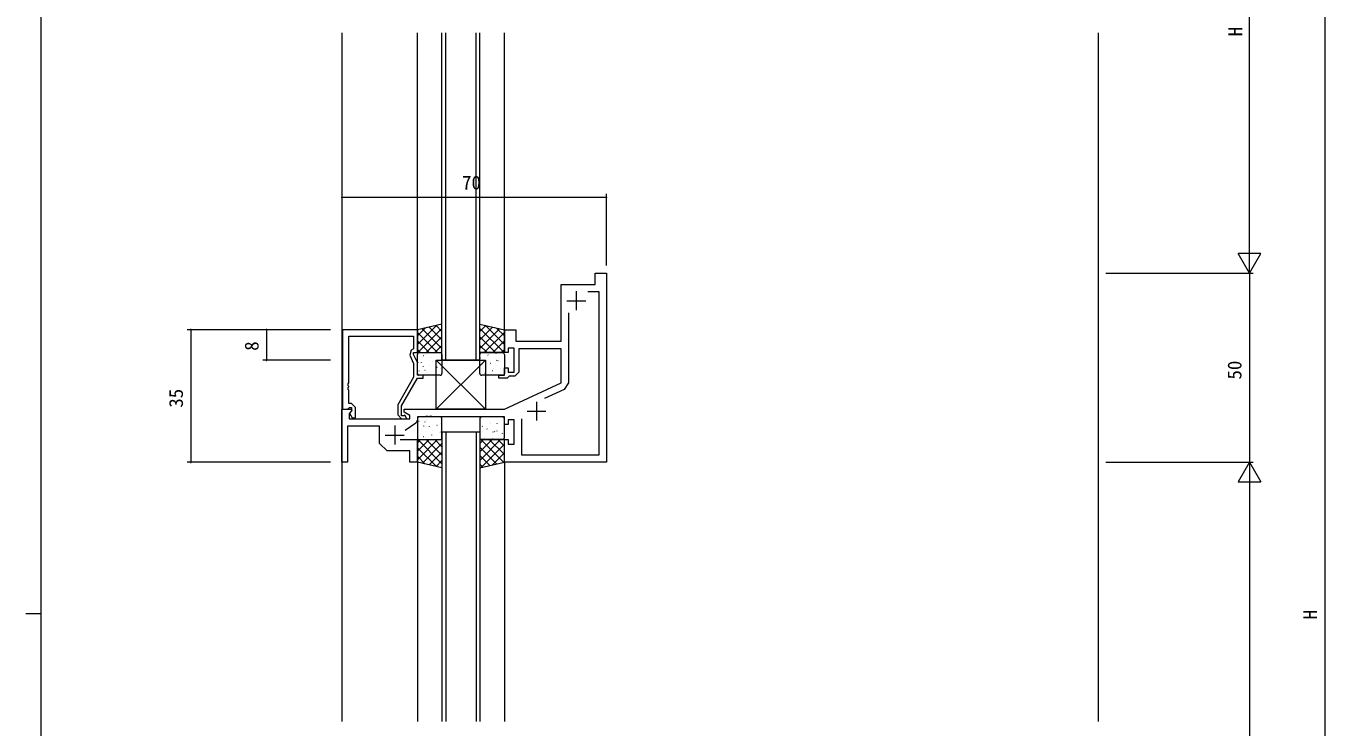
# Model space of a CAD drawing. Units: millimetres, scale not verified. Extents: x -594 to 539, y -420 to 386.
# Drawn here: x -594 to -250.5, y -23 to 162.3 of the extents above; entities that cross this region are included whole.
import ezdxf
from ezdxf.enums import TextEntityAlignment as Align

# ---------------------------------------------------------------- set-up
doc = ezdxf.new("R2010")
doc.units = ezdxf.units.MM
doc.header["$LTSCALE"] = 2
for name, color, linetype, lineweight in [('0-1_USER1', 7, 'Continuous', 9), ('0-3_YKK_11', 7, 'Continuous', 9), ('0-4_YKK_12', 2, 'Continuous', 9), ('0-6_YKK_13', 4, 'Continuous', 9), ('0-7_YKK_D', 6, 'Continuous', 9)]:
    doc.layers.add(name, color=color, linetype=linetype, lineweight=lineweight)
doc.styles.add('ＭＳ ゴシック', font='')
doc.styles.get('ＭＳ ゴシック').set_extended_font_data('MS Gothic')

msp = doc.modelspace()

# ---------------------------------------------------------------- linework, layer by layer
at = {"layer": '0-1_USER1'}
for p, q in [((-590, -368), (-590, 382)), ((-594, 7), (-590, 7))]:
    msp.add_line(p, q, dxfattribs=at)
at = {"layer": '0-3_YKK_11'}
for p, q in [((-450.993, 89.695), (-445.993, 89.695)), ((-448.493, 92.195), (-448.493, 87.195)), ((-458.993, 62.995), (-458.993, 57.995)), ((-462.963, 58.495), (-462.963, 48.925)), ((-461.493, 60.495), (-456.493, 60.495)), ((-496.493, 56.695), (-496.493, 51.695)), ((-498.993, 54.195), (-493.993, 54.195))]:
    msp.add_line(p, q, dxfattribs=at)
for points in [[(-467.493, 75.995), (-467.493, 81.995), (-464.493, 81.995), (-464.493, 78.995), (-452.493, 78.995), (-452.493, 93.995), (-443.493, 93.995), (-443.493, 96.995), (-440.493, 96.995), (-440.493, 46.995), (-467.493, 46.995), (-467.493, 52.995), (-466.493, 52.995), (-466.493, 51.795), (-464.893, 51.795), (-464.893, 58.195), (-466.493, 58.195), (-466.493, 56.995), (-467.493, 56.995), (-467.493, 58.995), (-486.535, 58.995), (-486.718, 59.115), (-487.268, 59.115), (-487.451, 58.995), (-487.535, 58.995), (-487.718, 59.115), (-488.268, 59.115), (-488.451, 58.995), (-490.493, 58.995), (-490.493, 58.176), (-490.919, 57.357), (-493.715, 55.399)], [(-462.963, 58.495), (-462.963, 48.925), (-442.423, 48.925), (-442.423, 92.065), (-445.417, 92.065)], [(-450.563, 86.455), (-450.563, 68.034), (-451.718, 66.221), (-456.87, 63.819)], [(-510.293, 81.995), (-510.293, 60.995), (-508.963, 60.995), (-508.663, 61.295), (-508.463, 61.495), (-507.893, 61.495), (-507.893, 60.568), (-508.467, 59.995), (-507.716, 58.695), (-506.893, 58.695), (-506.893, 61.495), (-507.893, 62.495), (-508.663, 62.495), (-508.663, 66.036), (-508.783, 66.22), (-508.783, 66.77), (-508.663, 66.953), (-508.663, 67.036), (-508.783, 67.22), (-508.783, 67.77), (-508.663, 67.953), (-508.663, 80.365), (-491.493, 80.365), (-491.493, 76.995), (-492.12, 76.633), (-492.526, 75.344), (-491.493, 73.128), (-491.493, 69.463), (-495.693, 62.188), (-495.693, 59.495), (-494.693, 58.495), (-493.293, 58.495), (-493.792, 59.428), (-494.041, 59.295), (-494.693, 59.295), (-494.693, 61.92), (-490.493, 69.195), (-488.993, 69.195), (-488.993, 69.995), (-490.493, 69.995)], [(-490.493, 69.995), (-490.493, 73.35), (-491.493, 75.495), (-491.493, 75.995), (-490.493, 75.995), (-490.493, 81.995), (-510.293, 81.995)], [(-495.023, 52.995), (-490.493, 52.995), (-490.493, 46.995), (-492.493, 46.995), (-492.493, 49.995), (-498.493, 49.995), (-500.493, 51.995), (-500.493, 56.565), (-508.993, 56.565), (-508.993, 46.995), (-510.493, 46.995), (-510.493, 60.995), (-508.017, 60.995), (-507.857, 60.607), (-508.563, 59.9), (-508.563, 58.495), (-492.493, 58.495), (-492.493, 59.329), (-493.993, 60.195), (-493.993, 60.995), (-467.493, 60.995), (-452.493, 67.989), (-452.493, 76.995), (-463.693, 76.995), (-463.693, 70.795), (-464.693, 69.795), (-466.193, 69.795), (-466.493, 69.495), (-466.793, 69.195), (-468.993, 69.195), (-468.993, 69.995), (-467.493, 69.995), (-467.493, 71.995), (-466.493, 71.995), (-466.493, 70.795), (-464.893, 70.795), (-464.893, 77.195), (-466.493, 77.195), (-466.493, 75.995), (-467.493, 75.995)]]:
    msp.add_lwpolyline(points, dxfattribs=at)
at = {"layer": '0-4_YKK_12'}
for p, q in [((-510.493, 160.495), (-510.493, -21.505)), ((-510.393, 60.995), (-510.393, 160.495)), ((-490.493, 81.795), (-490.493, 160.495)), ((-483.993, 73.995), (-483.993, 160.495)), ((-482.993, 73.995), (-482.993, 160.495)), ((-474.993, 73.995), (-474.993, 160.495)), ((-473.993, 73.995), (-473.993, 160.495)), ((-467.493, 81.795), (-467.493, 160.495)), ((-310.493, 160.495), (-310.493, -21.505)), ((-473.993, 73.995), (-483.993, 73.995)), ((-483.993, 54.995), (-473.993, 54.995)), ((-483.993, 54.995), (-483.993, -21.505)), ((-482.993, 54.995), (-482.993, -21.505)), ((-474.993, 54.995), (-474.993, -21.505)), ((-473.993, 54.995), (-473.993, -21.505)), ((-490.493, 46.995), (-490.493, -21.505)), ((-467.493, 46.995), (-467.493, -21.505))]:
    msp.add_line(p, q, dxfattribs=at)
at = {"layer": '0-6_YKK_13'}
for p, q in [((-483.993, 83.495), (-490.493, 81.995)), ((-485.484, 83.151), (-490.493, 78.141)), ((-488.403, 82.477), (-490.493, 80.387)), ((-487.386, 82.712), (-483.993, 79.319)), ((-485.561, 83.133), (-483.993, 81.564)), ((-483.993, 75.995), (-483.993, 83.495)), ((-473.993, 75.995), (-473.993, 83.495)), ((-473.993, 83.495), (-467.493, 81.995)), ((-472.424, 83.133), (-473.993, 81.564)), ((-470.6, 82.712), (-473.993, 79.319)), ((-472.502, 83.151), (-467.493, 78.141)), ((-469.583, 82.477), (-467.493, 80.387)), ((-490.493, 81.995), (-490.493, 75.995)), ((-490.493, 81.329), (-485.159, 75.995)), ((-490.493, 79.084), (-487.404, 75.995)), ((-483.993, 82.396), (-490.395, 75.995)), ((-489.21, 82.291), (-483.993, 77.074)), ((-483.993, 80.151), (-488.15, 75.995)), ((-473.993, 82.396), (-467.591, 75.995)), ((-468.776, 82.291), (-473.993, 77.074)), ((-473.993, 80.151), (-469.836, 75.995)), ((-467.493, 81.329), (-472.827, 75.995)), ((-467.493, 79.084), (-470.582, 75.995)), ((-467.493, 81.995), (-467.493, 75.995)), ((-490.493, 76.839), (-489.649, 75.995)), ((-490.493, 75.995), (-483.993, 75.995)), ((-489.993, 75.995), (-484.493, 75.995)), ((-483.993, 77.906), (-485.905, 75.995)), ((-473.993, 77.906), (-472.081, 75.995)), ((-467.493, 75.995), (-473.993, 75.995)), ((-473.493, 75.995), (-467.993, 75.995)), ((-470.466, 75.9), (-470.459, 75.892)), ((-469.782, 75.806), (-469.738, 75.782)), ((-467.493, 76.839), (-468.337, 75.995)), ((-490.493, 70.495), (-490.493, 75.495)), ((-490.308, 73.322), (-490.301, 73.329)), ((-489.451, 73.315), (-489.408, 73.339)), ((-488.895, 72.328), (-488.848, 72.417)), ((-488.86, 75.205), (-488.816, 75.228)), ((-488.333, 75.527), (-488.326, 75.534)), ((-487.427, 72.581), (-487.383, 72.605)), ((-486.784, 74.772), (-486.74, 74.796)), ((-486.547, 73.507), (-486.54, 73.514)), ((-485.493, 73.993), (-472.493, 73.993)), ((-472.493, 73.993), (-485.493, 60.995)), ((-485.493, 73.993), (-472.493, 60.995)), ((-485.493, 60.995), (-485.493, 73.993)), ((-485.35, 72.148), (-485.306, 72.172)), ((-484.759, 74.038), (-484.715, 74.062)), ((-484.326, 73.982), (-484.279, 74.071)), ((-483.993, 75.495), (-483.993, 70.495)), ((-473.993, 70.495), (-473.993, 75.495)), ((-473.883, 74.64), (-473.839, 74.616)), ((-473.292, 72.75), (-473.248, 72.726)), ((-472.493, 73.993), (-472.493, 60.995)), ((-472.457, 72.503), (-472.41, 72.415)), ((-472.285, 73.917), (-472.278, 73.91)), ((-471.858, 75.374), (-471.814, 75.35)), ((-471.215, 73.182), (-471.171, 73.158)), ((-469.567, 74.028), (-469.521, 73.939)), ((-469.191, 73.916), (-469.147, 73.893)), ((-468.524, 73.732), (-468.518, 73.725)), ((-467.493, 75.495), (-467.493, 70.495)), ((-490.095, 71.123), (-490.051, 71.147)), ((-484.493, 69.995), (-489.993, 69.995)), ((-488.488, 71.339), (-488.482, 71.347)), ((-488.018, 70.691), (-487.974, 70.715)), ((-484.494, 71.785), (-484.487, 71.792)), ((-467.993, 69.995), (-473.493, 69.995)), ((-472.649, 70.558), (-472.605, 70.534)), ((-470.624, 71.293), (-470.58, 71.269)), ((-470.31, 71.712), (-470.304, 71.705)), ((-468.547, 71.725), (-468.504, 71.701)), ((-490.493, 58.495), (-490.493, 53.495)), ((-484.493, 58.995), (-489.993, 58.995)), ((-472.493, 60.995), (-485.493, 60.995)), ((-483.993, 53.495), (-483.993, 58.495)), ((-473.993, 58.495), (-473.993, 53.495)), ((-473.549, 58.431), (-473.505, 58.455)), ((-467.993, 58.995), (-473.493, 58.995)), ((-467.493, 53.495), (-467.493, 58.495)), ((-490.308, 55.667), (-490.301, 55.66)), ((-490.095, 57.866), (-490.051, 57.842)), ((-489.451, 55.675), (-489.408, 55.651)), ((-488.895, 56.661), (-488.848, 56.572)), ((-488.488, 57.65), (-488.482, 57.642)), ((-488.018, 58.299), (-487.974, 58.275)), ((-487.427, 56.409), (-487.383, 56.385)), ((-486.547, 55.482), (-486.54, 55.475)), ((-485.35, 56.841), (-485.306, 56.817)), ((-484.494, 57.204), (-484.487, 57.197)), ((-484.326, 55.007), (-484.279, 54.918)), ((-473.357, 56.486), (-473.31, 56.575)), ((-473.185, 55.072), (-473.178, 55.08)), ((-472.115, 55.807), (-472.071, 55.831)), ((-471.524, 57.697), (-471.48, 57.721)), ((-471.21, 57.277), (-471.204, 57.284)), ((-470.467, 54.962), (-470.421, 55.05)), ((-470.091, 55.073), (-470.047, 55.097)), ((-469.447, 57.264), (-469.404, 57.288)), ((-469.424, 55.257), (-469.418, 55.264)), ((-490.493, 47.66), (-485.159, 52.995)), ((-490.493, 49.905), (-487.404, 52.995)), ((-490.493, 52.995), (-483.993, 52.995)), ((-490.493, 46.995), (-490.493, 52.995)), ((-490.493, 52.15), (-489.649, 52.995)), ((-483.993, 46.593), (-490.395, 52.995)), ((-489.993, 52.995), (-484.493, 52.995)), ((-489.21, 46.699), (-483.993, 51.915)), ((-488.86, 53.785), (-488.816, 53.761)), ((-488.333, 53.462), (-488.326, 53.455)), ((-483.993, 48.838), (-488.15, 52.995)), ((-486.784, 54.217), (-486.74, 54.193)), ((-483.993, 51.083), (-485.905, 52.995)), ((-484.759, 54.951), (-484.715, 54.927)), ((-483.993, 52.995), (-483.993, 45.495)), ((-473.993, 52.995), (-473.993, 45.495)), ((-473.993, 47.493), (-468.491, 52.995)), ((-473.993, 49.738), (-470.736, 52.995)), ((-467.493, 52.995), (-473.993, 52.995)), ((-473.993, 51.983), (-472.981, 52.995)), ((-467.683, 46.951), (-473.727, 52.995)), ((-473.672, 45.569), (-467.493, 51.748)), ((-473.493, 52.995), (-467.993, 52.995)), ((-472.758, 53.615), (-472.714, 53.639)), ((-467.493, 49.005), (-471.482, 52.995)), ((-471.366, 53.089), (-471.359, 53.097)), ((-470.682, 53.183), (-470.638, 53.207)), ((-467.493, 51.25), (-469.237, 52.995)), ((-468.014, 54.64), (-467.97, 54.664)), ((-467.493, 46.995), (-467.493, 52.995)), ((-485.484, 45.839), (-490.493, 50.848)), ((-488.403, 46.512), (-490.493, 48.603)), ((-487.386, 46.278), (-483.993, 49.67)), ((-469.507, 46.53), (-473.993, 51.015)), ((-471.332, 46.109), (-473.993, 48.77)), ((-470.753, 46.242), (-467.493, 49.503)), ((-483.993, 45.495), (-490.493, 46.995)), ((-485.561, 45.857), (-483.993, 47.425)), ((-473.993, 45.495), (-467.493, 46.995)), ((-473.156, 45.688), (-473.993, 46.525)), ((-467.835, 46.916), (-467.493, 47.258))]:
    msp.add_line(p, q, dxfattribs=at)
for centre, start, end in [((-489.993, 75.495), 90, 180), ((-484.493, 75.495), 0, 90), ((-473.493, 75.495), 90, 180), ((-467.993, 75.495), 0, 90), ((-489.993, 70.495), 180, 270), ((-484.493, 70.495), 270, 0), ((-473.493, 70.495), 180, 270), ((-467.993, 70.495), 270, 0), ((-489.993, 58.495), 90, 180), ((-484.493, 58.495), 0, 90), ((-473.493, 58.495), 90, 180), ((-467.993, 58.495), 0, 90), ((-489.993, 53.495), 180, 270), ((-484.493, 53.495), 270, 0), ((-473.493, 53.495), 180, 270), ((-467.993, 53.495), 270, 0)]:
    msp.add_arc(centre, 0.5, start, end, dxfattribs=at)
at = {"layer": '0-7_YKK_D'}
for p, q in [((-270.493, 102.995), (-270.493, 220.995)), ((-250.493, -206.005), (-250.493, 219.995)), ((-440.493, 116.995), (-510.493, 116.995)), ((-440.493, 98.995), (-440.493, 117.995)), ((-270.493, 96.995), (-270.493, 107.387)), ((-270.493, 96.995), (-273.493, 102.191)), ((-308.493, 96.995), (-269.493, 96.995)), ((-307.493, 96.995), (-269.493, 96.995)), ((-270.493, 96.995), (-270.493, 46.995)), ((-513.493, 81.995), (-551.393, 81.995)), ((-550.393, 81.995), (-550.393, 46.995)), ((-513.493, 81.995), (-531.393, 81.995)), ((-530.393, 81.995), (-530.393, 73.995)), ((-513.493, 73.995), (-531.393, 73.995)), ((-513.493, 46.995), (-551.393, 46.995)), ((-308.493, 46.995), (-269.493, 46.995)), ((-308.493, 46.995), (-269.493, 46.995)), ((-270.493, 46.995), (-267.493, 41.798)), ((-270.493, 46.995), (-270.493, 36.602)), ((-270.493, 40.995), (-270.493, -207.005))]:
    msp.add_line(p, q, dxfattribs=at)
for points in [[(-270.493, 96.995), (-267.493, 102.191), (-273.493, 102.191)], [(-270.493, 46.995), (-273.493, 41.798), (-267.493, 41.798)]]:
    msp.add_lwpolyline(points, dxfattribs=at)
for centre, start, end in [((-510.493, 116.995), 0, 180), ((-510.493, 116.995), 180, 0), ((-440.493, 116.995), 0, 180), ((-440.493, 116.995), 180, 0), ((-550.393, 81.995), 90, 270), ((-550.393, 81.995), 270, 90), ((-530.393, 81.995), 90, 270), ((-530.393, 81.995), 270, 90), ((-530.393, 73.995), 90, 270), ((-530.393, 73.995), 270, 90), ((-550.393, 46.995), 90, 270), ((-550.393, 46.995), 270, 90)]:
    msp.add_arc(centre, 0.106, start, end, dxfattribs=at)

# ---------------------------------------------------------------- texts
at = {"layer": '0-7_YKK_D', "color": 4, "style": 'ＭＳ ゴシック'}
for s, p in [('H', (-271.293, 159.595)), ('8', (-531.393, 76.46)), ('50', (-271.493, 68.864)), ('35', (-551.393, 61.425)), ('H', (-251.493, 5.447))]:
    msp.add_text(s, height=3.666, rotation=90, dxfattribs=at).set_placement(p, align=Align.BOTTOM_LEFT)
msp.add_text('70', height=3.666, dxfattribs=at).set_placement((-478.685, 117.995), align=Align.BOTTOM_LEFT)

doc.saveas('drawing.dxf')
